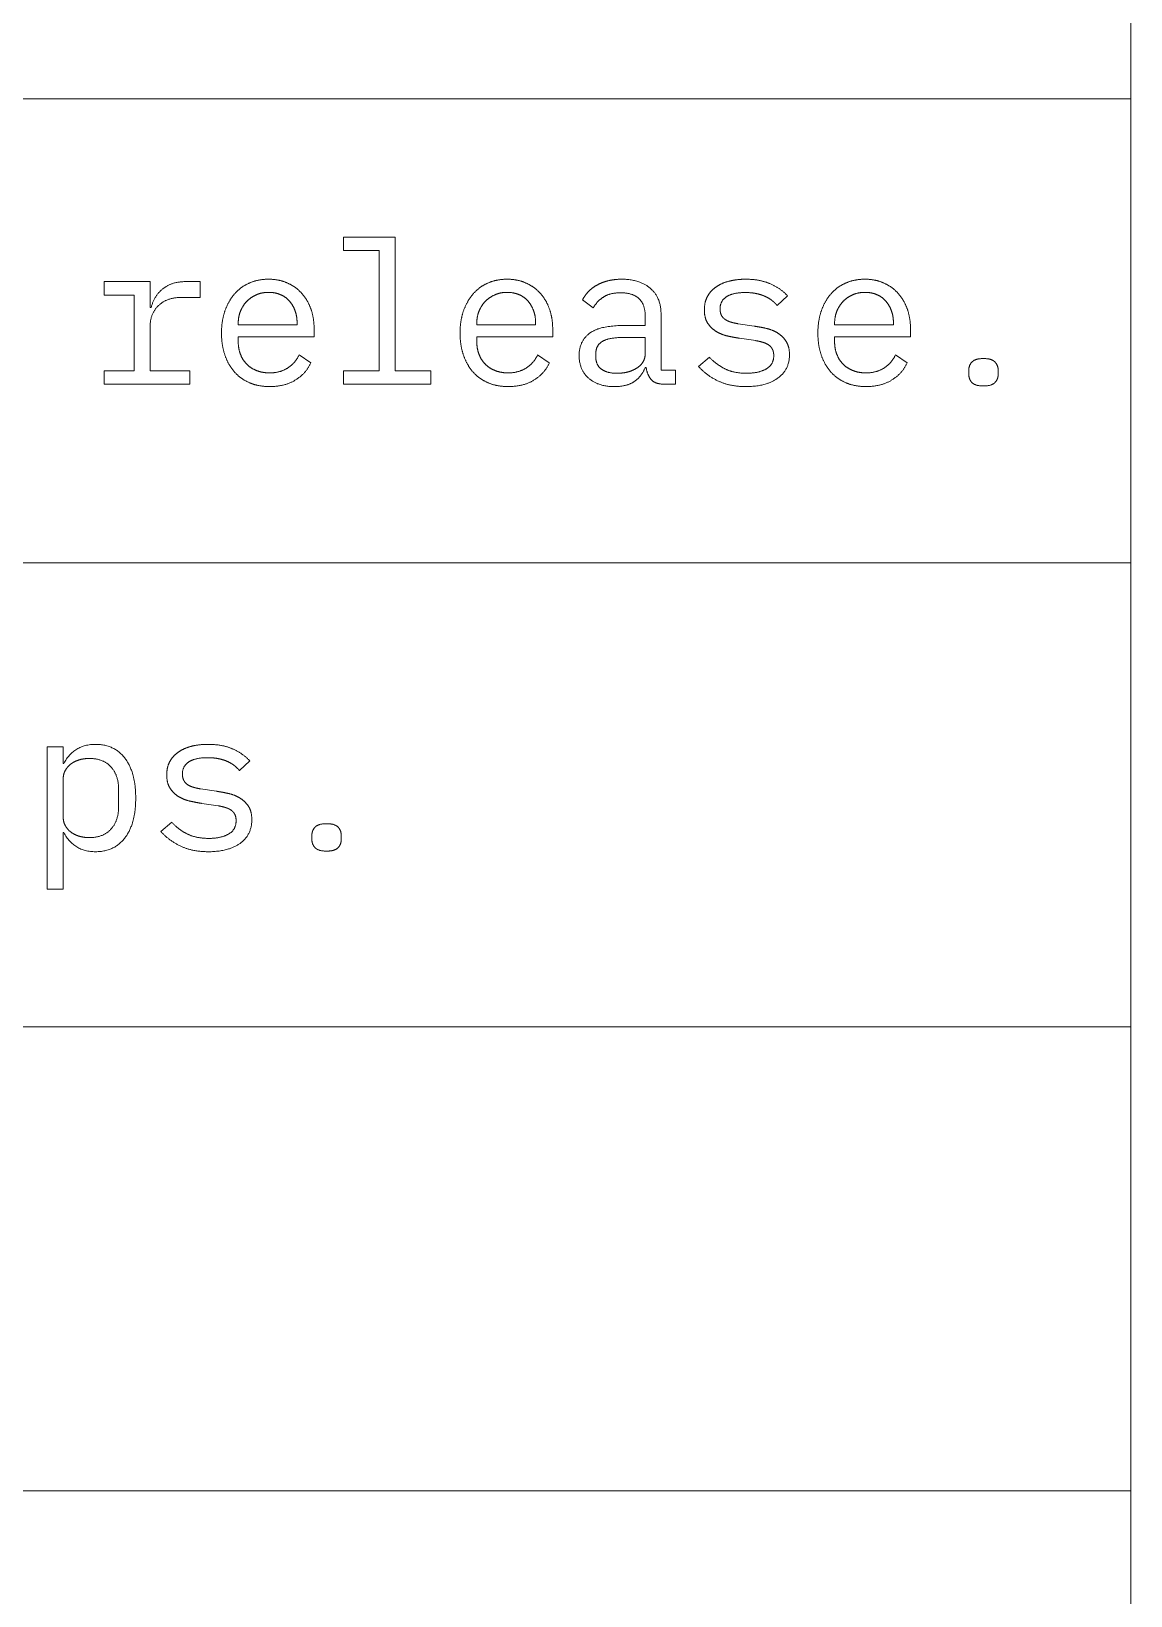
# Model space of a CAD drawing. Header units: millimetres. Extents: x 22 to 584, y 11 to 410.
# Drawn here: x 567.41 to 584, y 331.42 to 355.02 of the extents above; entities that cross this region are included whole.
import ezdxf

# ---------------------------------------------------------------- set-up
doc = ezdxf.new("R2010")
doc.units = ezdxf.units.MM
doc.layers.add('dims', color=7, linetype='Continuous', lineweight=5)

msp = doc.modelspace()

# ---------------------------------------------------------------- linework, layer by layer
at = {"layer": 'dims'}
for p, q in [((584, 305), (584, 410)), ((436.843, 354), (584, 354)), ((572.118, 351.916), (572.118, 351.712)), ((572.898, 351.916), (572.118, 351.916)), ((572.118, 351.712), (572.658, 351.712)), ((572.658, 351.712), (572.658, 349.9)), ((572.898, 349.9), (572.898, 351.916)), ((568.509, 351.244), (568.509, 351.04)), ((569.202, 351.244), (568.509, 351.244)), ((569.202, 350.854), (569.202, 351.244)), ((569.955, 351.244), (569.739, 351.244)), ((569.955, 351.004), (569.955, 351.244)), ((568.509, 351.04), (568.962, 351.04)), ((568.962, 351.04), (568.962, 349.9)), ((569.664, 351.004), (569.955, 351.004)), ((578.664, 350.884), (578.82, 351.031)), ((569.217, 350.854), (569.202, 350.854)), ((575.727, 350.968), (575.889, 350.848)), ((569.202, 349.9), (569.202, 350.569)), ((570.531, 350.59), (570.531, 350.611)), ((571.419, 350.59), (570.531, 350.59)), ((571.419, 350.623), (571.419, 350.59)), ((574.131, 350.59), (574.131, 350.611)), ((575.019, 350.59), (574.131, 350.59)), ((575.019, 350.623), (575.019, 350.59)), ((576.672, 350.581), (576.342, 350.581)), ((576.672, 350.734), (576.672, 350.581)), ((576.912, 349.906), (576.912, 350.758)), ((578.319, 350.572), (578.076, 350.608)), ((579.531, 350.59), (579.531, 350.611)), ((580.419, 350.59), (579.531, 350.59)), ((580.419, 350.623), (580.419, 350.59)), ((570.531, 350.41), (571.677, 350.41)), ((570.531, 350.338), (570.531, 350.41)), ((571.677, 350.41), (571.677, 350.524)), ((574.131, 350.41), (575.277, 350.41)), ((574.131, 350.338), (574.131, 350.41)), ((575.277, 350.41), (575.277, 350.524)), ((576.342, 350.401), (576.672, 350.401)), ((576.672, 350.401), (576.672, 350.146)), ((578.097, 350.389), (578.34, 350.353)), ((579.531, 350.41), (580.677, 350.41)), ((579.531, 350.338), (579.531, 350.41)), ((580.677, 350.41), (580.677, 350.524)), ((571.626, 350.017), (571.449, 350.137)), ((575.226, 350.017), (575.049, 350.137)), ((575.928, 350.104), (575.928, 350.167)), ((577.641, 350.104), (577.479, 349.963)), ((580.626, 350.017), (580.449, 350.137)), ((568.509, 349.9), (568.509, 349.696)), ((568.962, 349.9), (568.509, 349.9)), ((569.802, 349.9), (569.202, 349.9)), ((569.802, 349.696), (569.802, 349.9)), ((572.118, 349.9), (572.118, 349.696)), ((572.658, 349.9), (572.118, 349.9)), ((573.438, 349.9), (572.898, 349.9)), ((573.438, 349.696), (573.438, 349.9)), ((576.672, 349.948), (576.687, 349.948)), ((577.128, 349.906), (576.912, 349.906)), ((577.128, 349.696), (577.128, 349.906)), ((581.556, 349.903), (581.556, 349.849)), ((582, 349.849), (582, 349.903)), ((568.509, 349.696), (569.802, 349.696)), ((572.118, 349.696), (573.438, 349.696)), ((576.963, 349.696), (577.128, 349.696)), ((436.843, 347), (584, 347)), ((567.649, 344.226), (567.649, 342.078)), ((567.889, 344.226), (567.649, 344.226)), ((567.889, 343.974), (567.889, 344.226)), ((567.901, 343.974), (567.889, 343.974)), ((570.55, 343.866), (570.706, 344.013)), ((567.889, 343.173), (567.889, 343.731)), ((568.726, 343.584), (568.726, 343.32)), ((570.205, 343.554), (569.962, 343.59)), ((569.984, 343.371), (570.226, 343.335)), ((569.527, 343.086), (569.365, 342.945)), ((567.889, 342.93), (567.901, 342.93)), ((567.889, 342.078), (567.889, 342.93)), ((571.642, 342.885), (571.642, 342.831)), ((572.086, 342.831), (572.086, 342.885)), ((567.649, 342.078), (567.889, 342.078)), ((436.843, 340), (584, 340)), ((436.843, 333), (584, 333))]:
    msp.add_line(p, q, dxfattribs=at)
for points in [[(569.399, 351.14), (569.532, 351.244), (569.739, 351.244)], [(570.7, 351.223), (570.831, 351.28), (570.99, 351.28)], [(570.99, 351.28), (571.146, 351.28), (571.273, 351.223)], [(574.3, 351.223), (574.431, 351.28), (574.59, 351.28)], [(574.59, 351.28), (574.746, 351.28), (574.873, 351.223)], [(575.934, 351.185), (576.009, 351.229), (576.105, 351.254)], [(576.105, 351.254), (576.201, 351.28), (576.318, 351.28)], [(576.318, 351.28), (576.591, 351.28), (576.751, 351.142)], [(577.743, 351.164), (577.827, 351.223), (577.941, 351.251)], [(577.941, 351.251), (578.055, 351.28), (578.19, 351.28)], [(578.19, 351.28), (578.4, 351.28), (578.554, 351.214)], [(579.7, 351.223), (579.831, 351.28), (579.99, 351.28)], [(579.99, 351.28), (580.146, 351.28), (580.273, 351.223)], [(569.217, 350.854), (569.265, 351.037), (569.399, 351.14)], [(569.664, 351.004), (569.457, 351.004), (569.33, 350.884)], [(570.331, 350.803), (570.384, 350.953), (570.477, 351.059)], [(570.477, 351.059), (570.57, 351.166), (570.7, 351.223)], [(570.807, 351.046), (570.723, 351.01), (570.661, 350.947)], [(570.99, 351.082), (570.891, 351.082), (570.807, 351.046)], [(571.165, 351.049), (571.086, 351.082), (570.99, 351.082)], [(571.3, 350.954), (571.245, 351.016), (571.165, 351.049)], [(571.273, 351.223), (571.401, 351.166), (571.491, 351.065)], [(571.491, 351.065), (571.581, 350.965), (571.629, 350.827)], [(573.931, 350.803), (573.984, 350.953), (574.077, 351.059)], [(574.077, 351.059), (574.17, 351.166), (574.3, 351.223)], [(574.407, 351.046), (574.323, 351.01), (574.261, 350.947)], [(574.59, 351.082), (574.491, 351.082), (574.407, 351.046)], [(574.765, 351.049), (574.686, 351.082), (574.59, 351.082)], [(574.9, 350.954), (574.845, 351.016), (574.765, 351.049)], [(574.873, 351.223), (575.001, 351.166), (575.091, 351.065)], [(575.091, 351.065), (575.181, 350.965), (575.229, 350.827)], [(575.727, 350.968), (575.757, 351.028), (575.808, 351.085)], [(575.808, 351.085), (575.859, 351.142), (575.934, 351.185)], [(576.048, 351.014), (575.949, 350.953), (575.889, 350.848)], [(576.303, 351.076), (576.147, 351.076), (576.048, 351.014)], [(576.576, 350.99), (576.48, 351.076), (576.303, 351.076)], [(576.751, 351.142), (576.912, 351.004), (576.912, 350.758)], [(577.566, 350.818), (577.566, 350.935), (577.612, 351.02)], [(577.612, 351.02), (577.659, 351.106), (577.743, 351.164)], [(577.9, 351.016), (577.803, 350.953), (577.803, 350.833)], [(578.181, 351.079), (577.998, 351.079), (577.9, 351.016)], [(578.361, 351.061), (578.283, 351.079), (578.181, 351.079)], [(578.497, 351.014), (578.439, 351.043), (578.361, 351.061)], [(578.596, 350.951), (578.556, 350.986), (578.497, 351.014)], [(578.554, 351.214), (578.709, 351.148), (578.82, 351.031)], [(579.331, 350.803), (579.384, 350.953), (579.477, 351.059)], [(579.477, 351.059), (579.57, 351.166), (579.7, 351.223)], [(579.807, 351.046), (579.723, 351.01), (579.661, 350.947)], [(579.99, 351.082), (579.891, 351.082), (579.807, 351.046)], [(580.165, 351.049), (580.086, 351.082), (579.99, 351.082)], [(580.3, 350.954), (580.245, 351.016), (580.165, 351.049)], [(580.273, 351.223), (580.401, 351.166), (580.491, 351.065)], [(580.491, 351.065), (580.581, 350.965), (580.629, 350.827)], [(569.33, 350.884), (569.202, 350.764), (569.202, 350.569)], [(570.279, 350.467), (570.279, 350.653), (570.331, 350.803)], [(570.565, 350.798), (570.531, 350.713), (570.531, 350.611)], [(570.661, 350.947), (570.6, 350.884), (570.565, 350.798)], [(571.387, 350.809), (571.356, 350.893), (571.3, 350.954)], [(571.419, 350.623), (571.419, 350.725), (571.387, 350.809)], [(571.629, 350.827), (571.677, 350.689), (571.677, 350.524)], [(573.879, 350.467), (573.879, 350.653), (573.931, 350.803)], [(574.165, 350.798), (574.131, 350.713), (574.131, 350.611)], [(574.261, 350.947), (574.2, 350.884), (574.165, 350.798)], [(574.987, 350.809), (574.956, 350.893), (574.9, 350.954)], [(575.019, 350.623), (575.019, 350.725), (574.987, 350.809)], [(575.229, 350.827), (575.277, 350.689), (575.277, 350.524)], [(576.672, 350.734), (576.672, 350.905), (576.576, 350.99)], [(577.618, 350.614), (577.566, 350.692), (577.566, 350.818)], [(577.803, 350.833), (577.803, 350.773), (577.825, 350.732)], [(578.664, 350.884), (578.637, 350.917), (578.596, 350.951)], [(579.279, 350.467), (579.279, 350.653), (579.331, 350.803)], [(579.565, 350.798), (579.531, 350.713), (579.531, 350.611)], [(579.661, 350.947), (579.6, 350.884), (579.565, 350.798)], [(580.387, 350.809), (580.356, 350.893), (580.3, 350.954)], [(580.419, 350.623), (580.419, 350.725), (580.387, 350.809)], [(580.629, 350.827), (580.677, 350.689), (580.677, 350.524)], [(575.833, 350.464), (575.991, 350.581), (576.342, 350.581)], [(577.749, 350.489), (577.671, 350.536), (577.618, 350.614)], [(577.825, 350.732), (577.848, 350.692), (577.887, 350.668)], [(577.887, 350.668), (577.926, 350.644), (577.975, 350.63)], [(577.975, 350.63), (578.025, 350.617), (578.076, 350.608)], [(578.319, 350.572), (578.403, 350.56), (578.496, 350.539)], [(578.496, 350.539), (578.589, 350.518), (578.667, 350.471)], [(570.33, 350.135), (570.279, 350.284), (570.279, 350.467)], [(570.531, 350.338), (570.531, 350.236), (570.564, 350.149)], [(573.93, 350.135), (573.879, 350.284), (573.879, 350.467)], [(574.131, 350.338), (574.131, 350.236), (574.164, 350.149)], [(575.676, 350.131), (575.676, 350.347), (575.833, 350.464)], [(576.027, 350.341), (575.928, 350.281), (575.928, 350.167)], [(576.342, 350.401), (576.126, 350.401), (576.027, 350.341)], [(577.921, 350.422), (577.827, 350.443), (577.749, 350.489)], [(578.097, 350.389), (578.016, 350.401), (577.921, 350.422)], [(578.442, 350.33), (578.394, 350.344), (578.34, 350.353)], [(578.529, 350.293), (578.49, 350.317), (578.442, 350.33)], [(578.667, 350.471), (578.745, 350.425), (578.797, 350.347)], [(578.797, 350.347), (578.85, 350.269), (578.85, 350.143)], [(579.33, 350.135), (579.279, 350.284), (579.279, 350.467)], [(579.531, 350.338), (579.531, 350.236), (579.564, 350.149)], [(570.475, 349.88), (570.381, 349.987), (570.33, 350.135)], [(570.564, 350.149), (570.597, 350.062), (570.659, 349.999)], [(571.275, 349.939), (571.389, 350.011), (571.449, 350.137)], [(574.075, 349.88), (573.981, 349.987), (573.93, 350.135)], [(574.164, 350.149), (574.197, 350.062), (574.259, 349.999)], [(574.875, 349.939), (574.989, 350.011), (575.049, 350.137)], [(575.82, 349.786), (575.676, 349.912), (575.676, 350.131)], [(575.928, 350.104), (575.928, 349.984), (576.013, 349.922)], [(576.64, 350.033), (576.672, 350.086), (576.672, 350.146)], [(577.641, 350.104), (577.752, 349.987), (577.884, 349.924)], [(578.497, 349.925), (578.613, 349.99), (578.613, 350.128)], [(578.59, 350.228), (578.568, 350.269), (578.529, 350.293)], [(578.613, 350.128), (578.613, 350.188), (578.59, 350.228)], [(578.85, 350.143), (578.85, 349.912), (578.671, 349.786)], [(579.475, 349.88), (579.381, 349.987), (579.33, 350.135)], [(579.564, 350.149), (579.597, 350.062), (579.659, 349.999)], [(580.275, 349.939), (580.389, 350.011), (580.449, 350.137)], [(581.605, 350.032), (581.655, 350.083), (581.778, 350.083)], [(581.778, 350.083), (581.901, 350.083), (581.95, 350.032)], [(570.704, 349.717), (570.57, 349.774), (570.475, 349.88)], [(570.659, 349.999), (570.72, 349.936), (570.809, 349.901)], [(570.809, 349.901), (570.897, 349.867), (571.005, 349.867)], [(571.005, 349.867), (571.161, 349.867), (571.275, 349.939)], [(571.626, 350.017), (571.557, 349.861), (571.396, 349.76)], [(574.304, 349.717), (574.17, 349.774), (574.075, 349.88)], [(574.259, 349.999), (574.32, 349.936), (574.409, 349.901)], [(574.409, 349.901), (574.497, 349.867), (574.605, 349.867)], [(574.605, 349.867), (574.761, 349.867), (574.875, 349.939)], [(575.226, 350.017), (575.157, 349.861), (574.996, 349.76)], [(576.013, 349.922), (576.099, 349.861), (576.249, 349.861)], [(576.249, 349.861), (576.342, 349.861), (576.419, 349.883)], [(576.419, 349.883), (576.495, 349.906), (576.552, 349.943)], [(576.672, 349.948), (576.621, 349.813), (576.508, 349.736)], [(576.552, 349.943), (576.609, 349.981), (576.64, 350.033)], [(576.762, 349.768), (576.702, 349.84), (576.687, 349.948)], [(577.777, 349.743), (577.602, 349.825), (577.479, 349.963)], [(577.884, 349.924), (578.016, 349.861), (578.202, 349.861)], [(578.202, 349.861), (578.382, 349.861), (578.497, 349.925)], [(579.704, 349.717), (579.57, 349.774), (579.475, 349.88)], [(579.659, 349.999), (579.72, 349.936), (579.809, 349.901)], [(579.809, 349.901), (579.897, 349.867), (580.005, 349.867)], [(580.005, 349.867), (580.161, 349.867), (580.275, 349.939)], [(580.626, 350.017), (580.557, 349.861), (580.396, 349.76)], [(581.556, 349.903), (581.556, 349.981), (581.605, 350.032)], [(581.605, 349.72), (581.556, 349.771), (581.556, 349.849)], [(581.95, 350.032), (582, 349.981), (582, 349.903)], [(582, 349.849), (582, 349.771), (581.95, 349.72)], [(571.005, 349.66), (570.837, 349.66), (570.704, 349.717)], [(571.396, 349.76), (571.236, 349.66), (571.005, 349.66)], [(574.605, 349.66), (574.437, 349.66), (574.304, 349.717)], [(574.996, 349.76), (574.836, 349.66), (574.605, 349.66)], [(576.207, 349.66), (575.964, 349.66), (575.82, 349.786)], [(576.508, 349.736), (576.396, 349.66), (576.207, 349.66)], [(576.963, 349.696), (576.822, 349.696), (576.762, 349.768)], [(578.196, 349.66), (577.953, 349.66), (577.777, 349.743)], [(578.671, 349.786), (578.493, 349.66), (578.196, 349.66)], [(580.005, 349.66), (579.837, 349.66), (579.704, 349.717)], [(580.396, 349.76), (580.236, 349.66), (580.005, 349.66)], [(581.778, 349.669), (581.655, 349.669), (581.605, 349.72)], [(581.95, 349.72), (581.901, 349.669), (581.778, 349.669)], [(567.901, 343.974), (568.051, 344.262), (568.379, 344.262)], [(568.379, 344.262), (568.664, 344.262), (568.824, 344.049)], [(569.629, 344.146), (569.714, 344.205), (569.827, 344.234)], [(569.827, 344.234), (569.941, 344.262), (570.076, 344.262)], [(570.076, 344.262), (570.286, 344.262), (570.441, 344.196)], [(570.441, 344.196), (570.595, 344.13), (570.706, 344.013)], [(568.006, 343.966), (567.952, 343.926), (567.921, 343.867)], [(568.132, 344.028), (568.06, 344.007), (568.006, 343.966)], [(568.285, 344.049), (568.204, 344.049), (568.132, 344.028)], [(568.611, 343.921), (568.495, 344.049), (568.285, 344.049)], [(568.824, 344.049), (568.984, 343.836), (568.984, 343.452)], [(569.452, 343.8), (569.452, 343.917), (569.499, 344.003)], [(569.499, 344.003), (569.545, 344.088), (569.629, 344.146)], [(569.787, 343.998), (569.689, 343.935), (569.689, 343.815)], [(570.067, 344.061), (569.884, 344.061), (569.787, 343.998)], [(570.247, 344.043), (570.169, 344.061), (570.067, 344.061)], [(570.384, 343.996), (570.325, 344.025), (570.247, 344.043)], [(570.483, 343.933), (570.442, 343.968), (570.384, 343.996)], [(570.55, 343.866), (570.524, 343.899), (570.483, 343.933)], [(567.921, 343.867), (567.889, 343.809), (567.889, 343.731)], [(568.726, 343.584), (568.726, 343.794), (568.611, 343.921)], [(569.505, 343.596), (569.452, 343.674), (569.452, 343.8)], [(569.689, 343.815), (569.689, 343.755), (569.712, 343.714)], [(569.712, 343.714), (569.734, 343.674), (569.773, 343.65)], [(568.984, 343.452), (568.984, 343.068), (568.824, 342.855)], [(569.635, 343.471), (569.557, 343.518), (569.505, 343.596)], [(569.808, 343.404), (569.714, 343.425), (569.635, 343.471)], [(569.773, 343.65), (569.812, 343.626), (569.862, 343.612)], [(569.862, 343.612), (569.911, 343.599), (569.962, 343.59)], [(570.205, 343.554), (570.289, 343.542), (570.382, 343.521)], [(570.382, 343.521), (570.475, 343.5), (570.553, 343.454)], [(570.553, 343.454), (570.631, 343.407), (570.684, 343.329)], [(568.611, 342.983), (568.726, 343.11), (568.726, 343.32)], [(569.984, 343.371), (569.902, 343.383), (569.808, 343.404)], [(570.328, 343.312), (570.28, 343.326), (570.226, 343.335)], [(570.415, 343.275), (570.376, 343.299), (570.328, 343.312)], [(570.477, 343.21), (570.454, 343.251), (570.415, 343.275)], [(570.684, 343.329), (570.736, 343.251), (570.736, 343.125)], [(567.889, 343.173), (567.889, 343.095), (567.921, 343.036)], [(567.921, 343.036), (567.952, 342.978), (568.006, 342.938)], [(568.285, 342.855), (568.495, 342.855), (568.611, 342.983)], [(569.527, 343.086), (569.639, 342.969), (569.77, 342.906)], [(570.384, 342.908), (570.499, 342.972), (570.499, 343.11)], [(570.499, 343.11), (570.499, 343.17), (570.477, 343.21)], [(570.736, 343.125), (570.736, 342.894), (570.558, 342.768)], [(571.642, 342.885), (571.642, 342.963), (571.692, 343.014)], [(571.692, 343.014), (571.741, 343.065), (571.864, 343.065)], [(571.864, 343.065), (571.987, 343.065), (572.037, 343.014)], [(572.037, 343.014), (572.086, 342.963), (572.086, 342.885)], [(568.379, 342.642), (568.051, 342.642), (567.901, 342.93)], [(568.006, 342.938), (568.06, 342.897), (568.132, 342.876)], [(568.132, 342.876), (568.204, 342.855), (568.285, 342.855)], [(568.824, 342.855), (568.664, 342.642), (568.379, 342.642)], [(569.664, 342.725), (569.489, 342.807), (569.365, 342.945)], [(569.77, 342.906), (569.902, 342.843), (570.089, 342.843)], [(570.558, 342.768), (570.379, 342.642), (570.082, 342.642)], [(570.089, 342.843), (570.269, 342.843), (570.384, 342.908)], [(571.692, 342.702), (571.642, 342.753), (571.642, 342.831)], [(572.086, 342.831), (572.086, 342.753), (572.037, 342.702)], [(570.082, 342.642), (569.839, 342.642), (569.664, 342.725)], [(571.864, 342.651), (571.741, 342.651), (571.692, 342.702)], [(572.037, 342.702), (571.987, 342.651), (571.864, 342.651)]]:
    msp.add_open_spline(points, degree=2, dxfattribs=at)

doc.saveas('drawing.dxf')
